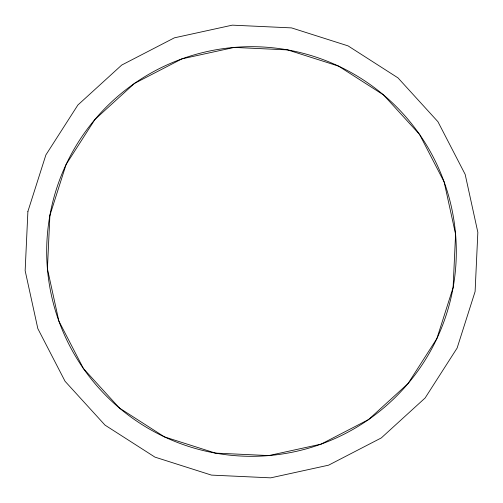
<?xml version="1.0" encoding="UTF-8"?>
<svg xmlns="http://www.w3.org/2000/svg" width="503" height="503" viewBox="0 0 503 503"><rect width="100%" height="100%" fill="white"/><g stroke="black" fill="none" stroke-linecap="round" stroke-linejoin="round"><path stroke-width="0.75" d="M27.898 211.449L25.15 270.689L37.832 328.616L65.069 381.293L105.014 425.123L154.943 457.12L211.449 475.102L270.689 477.85L328.616 465.168L381.293 437.931L425.123 397.986L457.12 348.057L475.102 291.551L477.85 232.311L465.168 174.384L437.931 121.707L397.986 77.877L348.057 45.88L291.551 27.898L232.311 25.15L174.384 37.832L121.707 65.069L77.877 105.014L45.88 154.943L27.898 211.449M49.898 215.391L47.42 268.797L58.851 321.027L83.41 368.523L119.425 408.04L164.443 436.887L215.391 453.102L268.797 455.58L321.027 444.149L368.523 419.59L408.04 383.575L436.887 338.557L453.102 287.609L455.58 234.203L444.149 181.973L419.59 134.477L383.575 94.96L338.557 66.113L287.609 49.898L234.203 47.42L181.973 58.851L134.477 83.41L94.96 119.425L66.113 164.443L49.898 215.391M119.425 408.04A204.809 204.809 0 0 0 453.102 287.609A204.809 204.809 0 0 0 181.973 58.851A204.809 204.809 0 0 0 119.425 408.04"/></g></svg>
